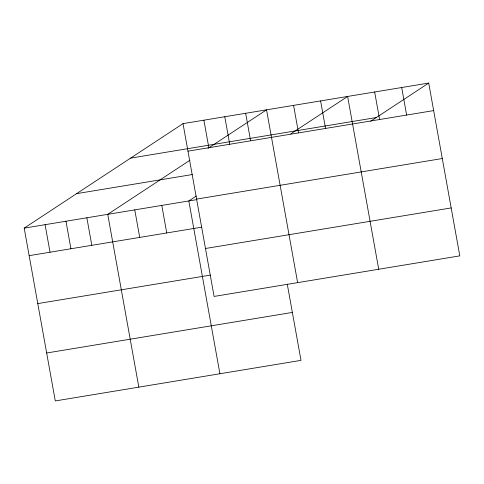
<?xml version="1.0" encoding="UTF-8"?>
<svg xmlns="http://www.w3.org/2000/svg" width="484" height="484" viewBox="0 0 484 484"><rect width="100%" height="100%" fill="white"/><g stroke="black" fill="none" stroke-linecap="round" stroke-linejoin="round"><path stroke-width="0.73" d="M287.266 284.102L300.994 360.368L55.291 400.934L24.2 228.133L183.006 123.632L428.709 83.067L459.8 255.867L214.097 296.432L183.006 123.632M189.952 160.24L107.738 214.339L138.829 387.139M207.951 148.394L266.545 109.838L297.636 282.638M196.304 196.026L188.821 200.957L219.911 373.757M290.721 133.899L347.627 96.455L378.718 269.255M370.677 121.254L428.709 83.067M130.601 158.117L376.304 117.552M187.961 151.159L433.664 110.594M76.605 193.648L192.287 174.549M196.589 199.099L442.285 158.534M24.2 228.133L196.855 199.626M29.155 255.661L201.81 227.159M205.476 248.492L451.173 207.926M37.776 303.601L210.431 275.1M46.664 352.993L292.366 312.428M401.684 87.531L406.633 115.059M374.652 91.99L379.607 119.518M320.602 100.914L325.557 128.448M293.576 105.379L298.525 132.906M245.66 113.286L250.615 140.82M224.776 116.735L229.731 144.268M203.891 120.183L208.846 147.711M161.789 205.416L166.744 232.949M134.764 209.881L139.719 237.408M86.854 217.788L91.809 245.321M65.969 221.236L70.924 248.764M45.085 224.685L50.04 252.212"/></g></svg>
